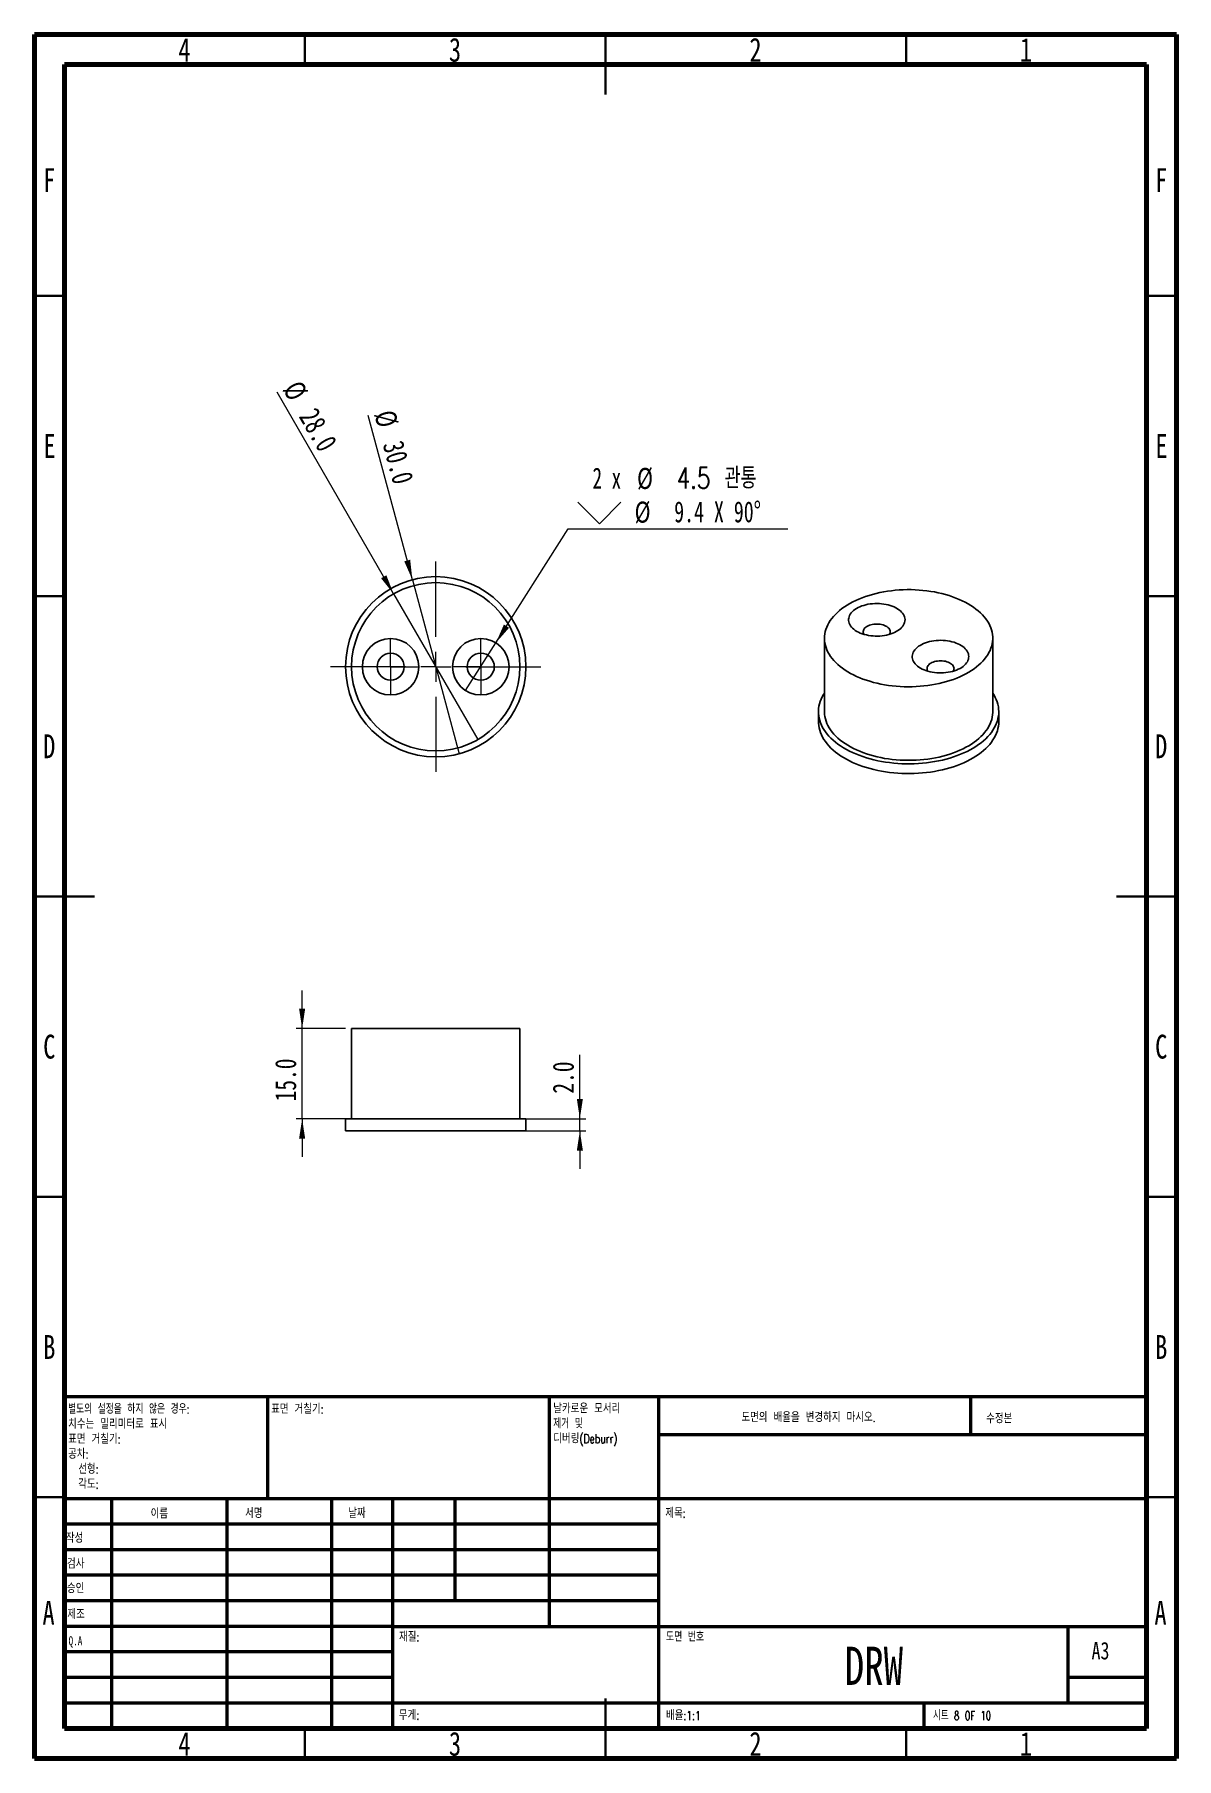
# Paper-space layout '시트8' of a CAD drawing. Header units: millimetres. Extents: x 15 to 205, y 5 to 292.
import ezdxf

# ---------------------------------------------------------------- set-up
doc = ezdxf.new("R2010")
doc.units = ezdxf.units.MM
doc.styles.add('SLDTEXTSTYLE0', font='TXT', dxfattribs={"width": 0.75})
doc.styles.add('SLDTEXTSTYLE1', font='TXT', dxfattribs={"width": 0.75, "bigfont": 'bigfont'})
doc.styles.add('SLDTEXTSTYLE2', font='TXT', dxfattribs={"width": 0.691176, "bigfont": 'bigfont'})
doc.styles.add('SLDTEXTSTYLE3', font='TXT', dxfattribs={"width": 0.6875, "bigfont": 'bigfont'})
doc.styles.add('SLDTEXTSTYLE4', font='TXT', dxfattribs={"width": 0.7, "bigfont": 'bigfont'})
doc.styles.add('SLDTEXTSTYLE5', font='TXT', dxfattribs={"width": 0.675, "bigfont": 'bigfont'})
doc.styles.add('SLDTEXTSTYLE6', font='TXT', dxfattribs={"width": 0.666667})
doc.styles.add('SLDTEXTSTYLE7', font='TXT', dxfattribs={"width": 0.694444})
doc.dimstyles.new('SLDDIMSTYLE10', dxfattribs={"dimtxt": 3.5, "dimasz": 3.302, "dimexe": 0, "dimexo": 0.0625, "dimgap": 0.875, "dimtad": 1, "dimdec": 1, "dimrnd": 1e-09, "dimzin": 4, "dimdsep": 46, "dimtxsty": 'SLDTEXTSTYLE0', "dimblk1": 'NONE', "dimsah": 1, "dimcen": 0, "dimadec": 0, "dimazin": 1, "dimtfac": 1, "dimtdec": 1, "dimtmove": 0, "dimatfit": 3, "dimldrblk": 'NONE', "dimfxl": 0, "dimfrac": 2, "dimtolj": 1, "dimtzin": 12, "dimarcsym": 0})
doc.dimstyles.new('SLDDIMSTYLE2', dxfattribs={"dimtxt": 3.5, "dimasz": 3.302, "dimexe": 0, "dimexo": 0.0625, "dimgap": 0.875, "dimtad": 0, "dimtih": 1, "dimtoh": 1, "dimdec": 1, "dimrnd": 1e-09, "dimzin": 12, "dimdsep": 46, "dimtxsty": 'SLDTEXTSTYLE0', "dimblk1": 'NONE', "dimsah": 1, "dimcen": 0, "dimadec": 0, "dimazin": 3, "dimtfac": 1, "dimtdec": 1, "dimtmove": 0, "dimatfit": 3, "dimldrblk": 'NONE', "dimfxl": 0, "dimfrac": 2, "dimtolj": 1, "dimtzin": 12, "dimarcsym": 0})
doc.dimstyles.new('SLDDIMSTYLE6', dxfattribs={"dimtxt": 3.5, "dimasz": 3.302, "dimexe": 0, "dimexo": 0.0625, "dimgap": 0.875, "dimtad": 1, "dimdec": 1, "dimrnd": 1e-09, "dimzin": 4, "dimdsep": 46, "dimtxsty": 'SLDTEXTSTYLE0', "dimsah": 1, "dimcen": 0.09, "dimadec": 0, "dimazin": 1, "dimtfac": 1, "dimtdec": 1, "dimtmove": 0, "dimatfit": 0, "dimfxl": 0, "dimfrac": 2, "dimtolj": 1, "dimtzin": 12, "dimarcsym": 0})

# ---------------------------------------------------------------- blocks, each defined once
blk = doc.blocks.new('SW_NOTE_0_14')
at = {"color": 0, "linetype": 'Continuous', "lineweight": 0, "char_height": 1.5, "attachment_point": 1}
for s, insert, style in [('별도의 설정을 하지 않은 경우:', (0, 1.93), 'SLDTEXTSTYLE2'), ('치수는 밀리미터로 표시', (0, -0.57), 'SLDTEXTSTYLE1'), ('표면 거칠기:', (0, -3.07), 'SLDTEXTSTYLE1'), ('공차:', (0, -5.57), 'SLDTEXTSTYLE1'), ('선형:', (1.69, -8.07), 'SLDTEXTSTYLE1'), ('각도:', (1.69, -10.57), 'SLDTEXTSTYLE1')]:
    blk.add_mtext(s, dxfattribs=dict(at, insert=insert, style=style))
blk = doc.blocks.new('SW_NOTE_0_15')
at = {"color": 0, "linetype": 'Continuous', "lineweight": 0, "char_height": 1.5, "attachment_point": 1}
for s, insert, style in [('날카로운 모서리', (0, 1.93), 'SLDTEXTSTYLE1'), ('제거 및', (0, -0.57), 'SLDTEXTSTYLE3'), ('디버링(Deburr)', (0, -3.07), 'SLDTEXTSTYLE1')]:
    blk.add_mtext(s, dxfattribs=dict(at, insert=insert, style=style))
blk = doc.blocks.new('_D_78')
at = {"color": 7, "linetype": 'Continuous', "lineweight": 0}
for p, q in [((105.73, 111.5), (105.73, 122.15)), ((67.75, 111.5), (106.73, 111.5)), ((67.75, 109.5), (106.73, 109.5)), ((105.73, 109.5), (105.73, 111.5)), ((105.73, 109.5), (105.73, 103.15))]:
    blk.add_line(p, q, dxfattribs=at)
at = {"color": 7, "linetype": 'Continuous', "lineweight": 18}
for points in [[(105.73, 111.5), (106.24, 114.81), (105.23, 114.81)], [(105.73, 109.5), (105.23, 106.2), (106.24, 106.2)]]:
    blk.add_solid(points, dxfattribs=at)
at = {"color": 7, "linetype": 'Continuous', "lineweight": 18, "insert": (101.22, 115.68), "char_height": 3.5, "attachment_point": 1, "rotation": 90, "style": 'SLDTEXTSTYLE0'}
blk.add_mtext('2.0', dxfattribs=at)
blk = doc.blocks.new('_D_79')
at = {"color": 7, "linetype": 'Continuous', "lineweight": 0}
for p, q in [((59.53, 126.5), (59.53, 132.85)), ((66.75, 126.5), (58.53, 126.5)), ((59.53, 111.5), (59.53, 126.5)), ((66.75, 111.5), (58.53, 111.5)), ((59.53, 111.5), (59.53, 105.15))]:
    blk.add_line(p, q, dxfattribs=at)
at = {"color": 7, "linetype": 'Continuous', "lineweight": 18}
for points in [[(59.53, 126.5), (60.03, 129.81), (59.02, 129.81)], [(59.53, 111.5), (59.02, 108.2), (60.03, 108.2)]]:
    blk.add_solid(points, dxfattribs=at)
at = {"color": 7, "linetype": 'Continuous', "lineweight": 18, "insert": (55.02, 114.39), "char_height": 3.5, "attachment_point": 1, "rotation": 90, "style": 'SLDTEXTSTYLE0'}
blk.add_mtext('15.0', dxfattribs=at)
blk = doc.blocks.new('SW_SYMBOL_HOLE_SINK')
at = {"color": 0, "linetype": 'Continuous', "lineweight": 18}
for p, q in [((0, 875), (800, 75)), ((800, 75), (1600, 875))]:
    blk.add_line(p, q, dxfattribs=at)
blk = doc.blocks.new('_D_80')
at = {"color": 7, "linetype": 'Continuous', "lineweight": 0}
for p, q in [((91.76, 190.72), (103.81, 209.73)), ((103.81, 209.73), (140.35, 209.73)), ((86.73, 182.78), (91.76, 190.72))]:
    blk.add_line(p, q, dxfattribs=at)
at = {"color": 7, "linetype": 'Continuous', "lineweight": 18}
blk.add_solid([(91.76, 190.72), (93.96, 193.23), (93.1, 193.78)], dxfattribs=at)
at = {"color": 7, "linetype": 'Continuous', "lineweight": 18, "xscale": 0.004470703125, "yscale": 0.004470703125, "zscale": 0.004470703125}
blk.add_blockref('SW_SYMBOL_HOLE_SINK', (105.4, 210.21), dxfattribs=at)
at = {"color": 7, "linetype": 'Continuous', "lineweight": 18, "char_height": 3.5, "attachment_point": 1}
for s, insert, style in [('2 x', (107.84, 219.9), 'SLDTEXTSTYLE6'), ('%%c', (115.25, 219.85), 'SLDTEXTSTYLE0'), ('4.5 관통', (121.84, 219.9), 'SLDTEXTSTYLE1'), ('%%c', (114.84, 214.24), 'SLDTEXTSTYLE0'), ('9.4 X 90°', (121.43, 214.29), 'SLDTEXTSTYLE7')]:
    blk.add_mtext(s, dxfattribs=dict(at, insert=insert, style=style))
blk = doc.blocks.new('_None')
blk = doc.blocks.new('_D_81')
at = {"color": 7, "linetype": 'Continuous', "lineweight": 0}
for q in [(70.54, 228.59), (85.63, 172.26)]:
    blk.add_line((77.87, 201.24), q, dxfattribs=at)
at = {"color": 7, "linetype": 'Continuous', "lineweight": 18}
blk.add_solid([(77.87, 201.24), (77.5, 204.56), (76.52, 204.29)], dxfattribs=at)
at = {"color": 7, "linetype": 'Continuous', "lineweight": 18, "char_height": 3.5, "attachment_point": 1, "rotation": 285, "style": 'SLDTEXTSTYLE0'}
for s, insert in [('%%c', (74.89, 229.76)), ('30.0', (76.3, 224.67))]:
    blk.add_mtext(s, dxfattribs=dict(at, insert=insert))
blk = doc.blocks.new('_D_82')
at = {"color": 7, "linetype": 'Continuous', "lineweight": 0}
for q in [(55.35, 232.46), (88.75, 174.62)]:
    blk.add_line((74.75, 198.87), q, dxfattribs=at)
at = {"color": 7, "linetype": 'Continuous', "lineweight": 18}
blk.add_solid([(74.75, 198.87), (73.54, 201.98), (72.66, 201.48)], dxfattribs=at)
at = {"color": 7, "linetype": 'Continuous', "lineweight": 18, "char_height": 3.5, "attachment_point": 1, "rotation": 300, "style": 'SLDTEXTSTYLE0'}
for s, insert in [('%%c', (59.26, 234.72)), ('28.0', (61.94, 230.17))]:
    blk.add_mtext(s, dxfattribs=dict(at, insert=insert))
blk = doc.blocks.new('SW_CENTERMARKSYMBOL_40')
at = {"color": 0, "linetype": 'Continuous', "lineweight": 18}
for p, q in [((0, 5), (0, 17.5)), ((-5, 0), (-17.5, 0)), ((0, 0), (-2.5, 0)), ((0, 0), (0, 2.5)), ((0, 0), (0, -2.5)), ((0, 0), (2.5, 0)), ((5, 0), (17.5, 0)), ((0, -5), (0, -17.5))]:
    blk.add_line(p, q, dxfattribs=at)
blk = doc.blocks.new('SW_CENTERMARKSYMBOL_41')
at = {"color": 0, "linetype": 'Continuous', "lineweight": 18}
for p, q in [((0, 2.5), (0, 4.75)), ((-2.5, 0), (-4.75, 0)), ((0, 0), (-2.5, 0)), ((0, 0), (0, 2.5)), ((0, 0), (0, -2.5)), ((0, 0), (2.5, 0)), ((2.5, 0), (4.75, 0)), ((0, -2.5), (0, -4.75))]:
    blk.add_line(p, q, dxfattribs=at)
blk = doc.blocks.new('SW_CENTERMARKSYMBOL_42')
at = {"color": 0, "linetype": 'Continuous', "lineweight": 18}
for p, q in [((0, 2.5), (0, 4.75)), ((-2.5, 0), (-4.75, 0)), ((0, 0), (-2.5, 0)), ((0, 0), (0, 2.5)), ((0, 0), (0, -2.5)), ((0, 0), (2.5, 0)), ((2.5, 0), (4.75, 0)), ((0, -2.5), (0, -4.75))]:
    blk.add_line(p, q, dxfattribs=at)

psp = doc.layouts.new('시트8')

# ---------------------------------------------------------------- linework, layer by layer
at = {"color": 7, "linetype": 'Continuous', "lineweight": 70}
for p, q in [((15, 5), (15, 292)), ((15, 292), (205, 292)), ((205, 292), (205, 5)), ((20, 10), (20, 287)), ((20, 287), (200, 287)), ((200, 287), (200, 10)), ((200, 10), (20, 10)), ((205, 5), (15, 5))]:
    psp.add_line(p, q, dxfattribs=at)
at = {"color": 7, "linetype": 'Continuous', "lineweight": 35}
for p, q in [((60, 287), (60, 292)), ((110, 292), (110, 282)), ((110, 287), (110, 292)), ((160, 287), (160, 292)), ((20, 248.5), (15, 248.5)), ((200, 248.5), (205, 248.5)), ((20, 198.5), (15, 198.5)), ((200, 198.5), (205, 198.5)), ((15, 148.5), (25, 148.5)), ((20, 148.5), (15, 148.5)), ((205, 148.5), (195, 148.5)), ((200, 148.5), (205, 148.5)), ((20, 98.5), (15, 98.5)), ((200, 98.5), (205, 98.5)), ((20, 48.5), (15, 48.5)), ((200, 48.5), (205, 48.5)), ((110, 5), (110, 15)), ((60, 10), (60, 5)), ((110, 10), (110, 5)), ((160, 10), (160, 5))]:
    psp.add_line(p, q, dxfattribs=at)
at = {"color": 7, "linetype": 'Continuous', "lineweight": 25}
for p, q in [((146.43, 191.5), (146.43, 179.25)), ((174.43, 179.25), (174.43, 191.5)), ((145.43, 179.25), (145.43, 177.62)), ((175.43, 177.62), (175.43, 179.25)), ((67.75, 126.5), (67.75, 111.5)), ((95.75, 126.5), (67.75, 126.5)), ((95.75, 111.5), (95.75, 126.5)), ((66.75, 111.5), (66.75, 109.5)), ((96.75, 111.5), (66.75, 111.5)), ((96.75, 109.5), (66.75, 109.5)), ((96.75, 109.5), (96.75, 111.5))]:
    psp.add_line(p, q, dxfattribs=at)
at = {"color": 7, "linetype": 'Continuous', "lineweight": 50}
for p, q in [((20, 65.25), (200, 65.25)), ((20, 65.25), (20, 10)), ((53.8, 48.25), (53.8, 65.25)), ((100.6, 65.25), (100.6, 27)), ((118.8, 65.25), (118.8, 10)), ((170.8, 58.88), (170.8, 65.25)), ((200, 58.88), (118.8, 58.88)), ((200, 48.25), (20, 48.25)), ((27.8, 48.25), (27.8, 10)), ((46.99, 48.25), (46.99, 10)), ((64.4, 48.25), (64.4, 10)), ((74.6, 10), (74.6, 48.25)), ((85, 31.25), (85, 48.25)), ((118.8, 44), (20, 44)), ((118.8, 39.75), (20, 39.75)), ((118.8, 35.5), (20, 35.5)), ((118.8, 31.25), (20, 31.25)), ((74.6, 27), (20, 27)), ((74.6, 27), (200, 27)), ((187, 14.25), (187, 27)), ((74.6, 22.75), (20, 22.75)), ((74.6, 18.5), (20, 18.5)), ((200, 18.5), (187, 18.5)), ((20, 14.25), (200, 14.25)), ((163, 10), (163, 14.25))]:
    psp.add_line(p, q, dxfattribs=at)
at = {"color": 7, "linetype": 'Continuous', "lineweight": 25, "flags": 128}
for points in [[(170.33, 197.21), (170.79, 196.94), (171.22, 196.65), (171.63, 196.35), (172.02, 196.04), (172.37, 195.72), (172.71, 195.39), (173.01, 195.05), (173.29, 194.7), (173.53, 194.35), (173.75, 193.99), (173.94, 193.62), (174.1, 193.25), (174.23, 192.87), (174.32, 192.5), (174.39, 192.12), (174.43, 191.74), (174.43, 191.35), (174.4, 190.97), (174.34, 190.59), (174.25, 190.21), (174.13, 189.84), (173.98, 189.47), (173.8, 189.1), (173.59, 188.74), (173.35, 188.38), (173.08, 188.03), (172.78, 187.69), (172.46, 187.36), (172.11, 187.04), (171.73, 186.72), (171.33, 186.42), (170.9, 186.13), (170.45, 185.85), (169.97, 185.58), (169.48, 185.33), (168.97, 185.09), (168.43, 184.86), (167.88, 184.65), (167.31, 184.46), (166.73, 184.28), (166.13, 184.11), (165.52, 183.97), (164.9, 183.84), (164.27, 183.72), (163.63, 183.63), (162.98, 183.55), (162.33, 183.49), (161.67, 183.45), (161.01, 183.42), (160.35, 183.41), (159.69, 183.43), (159.03, 183.46), (158.37, 183.5), (157.72, 183.57), (157.08, 183.65), (156.44, 183.75), (155.81, 183.87), (155.19, 184), (154.58, 184.15), (153.99, 184.32), (153.41, 184.51), (152.84, 184.7), (152.3, 184.92), (151.77, 185.15), (151.26, 185.39), (150.77, 185.65), (150.3, 185.92), (149.86, 186.2), (149.44, 186.5), (149.04, 186.8), (148.67, 187.12), (148.32, 187.44), (148, 187.78), (147.71, 188.12), (147.45, 188.47), (147.22, 188.83), (147.01, 189.19), (146.84, 189.56), (146.7, 189.93), (146.58, 190.31), (146.5, 190.69), (146.45, 191.07), (146.43, 191.45), (146.44, 191.83), (146.49, 192.21), (146.56, 192.59), (146.67, 192.97), (146.8, 193.34), (146.97, 193.71), (147.16, 194.08), (147.39, 194.43), (147.64, 194.79), (147.93, 195.13), (148.24, 195.47), (148.58, 195.8), (148.94, 196.12), (149.33, 196.42), (149.75, 196.72), (150.19, 197.01), (150.65, 197.28), (151.13, 197.54), (151.64, 197.79), (152.16, 198.02), (152.71, 198.24), (153.27, 198.44), (153.84, 198.63), (154.43, 198.8), (155.04, 198.95), (155.65, 199.09), (156.28, 199.22), (156.92, 199.32), (157.56, 199.41), (158.21, 199.48), (158.86, 199.53), (159.52, 199.56), (160.18, 199.58), (160.85, 199.58), (161.51, 199.56), (162.16, 199.52), (162.82, 199.46), (163.47, 199.39), (164.11, 199.3), (164.74, 199.19), (165.37, 199.06), (165.98, 198.92), (166.58, 198.76), (167.17, 198.58), (167.74, 198.39), (168.3, 198.18), (168.83, 197.96), (169.35, 197.73), (169.85, 197.48), (170.33, 197.21)], [(151.81, 192.64), (152.09, 192.49), (152.39, 192.35), (152.71, 192.23), (153.05, 192.13), (153.4, 192.04), (153.76, 191.96), (154.13, 191.91), (154.51, 191.87), (154.89, 191.85), (155.27, 191.85), (155.66, 191.86), (156.03, 191.9), (156.41, 191.95), (156.77, 192.02), (157.12, 192.1), (157.47, 192.2), (157.79, 192.32), (158.1, 192.45), (158.38, 192.6), (158.65, 192.76), (158.89, 192.93), (159.11, 193.11), (159.3, 193.31), (159.46, 193.51), (159.6, 193.71), (159.7, 193.93), (159.77, 194.14), (159.82, 194.36), (159.83, 194.59), (159.81, 194.81), (159.76, 195.03), (159.68, 195.24), (159.57, 195.45), (159.42, 195.66), (159.25, 195.86), (159.06, 196.05), (158.83, 196.23), (158.59, 196.4), (158.31, 196.55), (158.02, 196.7), (157.71, 196.83), (157.38, 196.94), (157.04, 197.04), (156.68, 197.12), (156.31, 197.18), (155.94, 197.23), (155.56, 197.26), (155.18, 197.27), (154.79, 197.26), (154.41, 197.24), (154.04, 197.2), (153.67, 197.14), (153.31, 197.06), (152.96, 196.97), (152.63, 196.86), (152.31, 196.73), (152.02, 196.59), (151.74, 196.44), (151.48, 196.27), (151.25, 196.09), (151.05, 195.91), (150.87, 195.71), (150.73, 195.51), (150.61, 195.3), (150.52, 195.08), (150.46, 194.86), (150.43, 194.64), (150.44, 194.42), (150.47, 194.2), (150.54, 193.98), (150.63, 193.77), (150.76, 193.56), (150.92, 193.36), (151.1, 193.16), (151.31, 192.98), (151.55, 192.8), (151.81, 192.64)], [(157.26, 192.14), (157.32, 192.27), (157.37, 192.42), (157.38, 192.58), (157.36, 192.73), (157.31, 192.88), (157.23, 193.03), (157.12, 193.17), (156.98, 193.3), (156.81, 193.42), (156.62, 193.53), (156.41, 193.62), (156.19, 193.7), (155.94, 193.77), (155.69, 193.82), (155.43, 193.85), (155.16, 193.86), (154.9, 193.85), (154.63, 193.82), (154.38, 193.78), (154.13, 193.72), (153.9, 193.65), (153.69, 193.55), (153.49, 193.45), (153.32, 193.33), (153.17, 193.2), (153.06, 193.06), (152.97, 192.92), (152.91, 192.77), (152.88, 192.62), (152.89, 192.46), (152.92, 192.31), (152.99, 192.16), (153, 192.14)], [(162.41, 186.52), (162.69, 186.37), (163, 186.23), (163.32, 186.11), (163.65, 186), (164, 185.91), (164.37, 185.84), (164.74, 185.78), (165.11, 185.75), (165.5, 185.73), (165.88, 185.72), (166.26, 185.74), (166.64, 185.77), (167.01, 185.82), (167.38, 185.89), (167.73, 185.98), (168.07, 186.08), (168.4, 186.2), (168.7, 186.33), (168.99, 186.48), (169.26, 186.64), (169.5, 186.81), (169.72, 186.99), (169.91, 187.18), (170.07, 187.38), (170.2, 187.59), (170.31, 187.8), (170.38, 188.02), (170.42, 188.24), (170.44, 188.46), (170.42, 188.68), (170.37, 188.9), (170.28, 189.12), (170.17, 189.33), (170.03, 189.54), (169.86, 189.74), (169.66, 189.93), (169.44, 190.11), (169.19, 190.27), (168.92, 190.43), (168.63, 190.57), (168.32, 190.7), (167.99, 190.82), (167.64, 190.91), (167.29, 191), (166.92, 191.06), (166.55, 191.11), (166.17, 191.14), (165.78, 191.15), (165.4, 191.14), (165.02, 191.12), (164.64, 191.07), (164.27, 191.01), (163.91, 190.94), (163.57, 190.84), (163.24, 190.73), (162.92, 190.61), (162.62, 190.47), (162.35, 190.31), (162.09, 190.15), (161.86, 189.97), (161.66, 189.78), (161.48, 189.59), (161.33, 189.38), (161.21, 189.17), (161.12, 188.96), (161.07, 188.74), (161.04, 188.52), (161.04, 188.3), (161.08, 188.08), (161.14, 187.86), (161.24, 187.64), (161.37, 187.44), (161.52, 187.23), (161.71, 187.04), (161.92, 186.85), (162.15, 186.68), (162.41, 186.52)], [(167.87, 186.02), (167.93, 186.15), (167.97, 186.3), (167.99, 186.45), (167.97, 186.61), (167.91, 186.76), (167.83, 186.91), (167.72, 187.04), (167.58, 187.18), (167.42, 187.3), (167.23, 187.41), (167.02, 187.5), (166.79, 187.58), (166.55, 187.65), (166.3, 187.69), (166.03, 187.72), (165.77, 187.73), (165.5, 187.73), (165.24, 187.7), (164.98, 187.66), (164.74, 187.6), (164.51, 187.52), (164.29, 187.43), (164.1, 187.33), (163.93, 187.21), (163.78, 187.08), (163.66, 186.94), (163.57, 186.8), (163.52, 186.65), (163.49, 186.49), (163.49, 186.34), (163.53, 186.19), (163.59, 186.04), (163.61, 186.02)], [(174.43, 182.36), (174.64, 182.03), (174.84, 181.65), (175.02, 181.27), (175.16, 180.88), (175.28, 180.49), (175.36, 180.09), (175.41, 179.7), (175.43, 179.3), (175.42, 178.9), (175.38, 178.51), (175.3, 178.11), (175.2, 177.72), (175.06, 177.33), (174.89, 176.94), (174.69, 176.56), (174.46, 176.19), (174.21, 175.82), (173.92, 175.46), (173.6, 175.11), (173.26, 174.76), (172.89, 174.43), (172.5, 174.1), (172.08, 173.79), (171.63, 173.49), (171.16, 173.2), (170.67, 172.92), (170.15, 172.65), (169.62, 172.4), (169.07, 172.17), (168.5, 171.95), (167.91, 171.74), (167.3, 171.55), (166.68, 171.38), (166.05, 171.22), (165.41, 171.08), (164.76, 170.96), (164.09, 170.85), (163.42, 170.76), (162.74, 170.69), (162.06, 170.64), (161.38, 170.61), (160.69, 170.59), (160, 170.59), (159.32, 170.61), (158.63, 170.65), (157.95, 170.71), (157.27, 170.78), (156.61, 170.88), (155.94, 170.99), (155.29, 171.11), (154.65, 171.26), (154.02, 171.42), (153.41, 171.6), (152.81, 171.79), (152.22, 172), (151.66, 172.23), (151.11, 172.47), (150.58, 172.72), (150.07, 172.99), (149.59, 173.27), (149.12, 173.56), (148.68, 173.87), (148.27, 174.18), (147.88, 174.51), (147.51, 174.85), (147.18, 175.19), (146.87, 175.55), (146.59, 175.91), (146.34, 176.28), (146.12, 176.66), (145.93, 177.04), (145.77, 177.43), (145.64, 177.82), (145.54, 178.21), (145.47, 178.6), (145.44, 179), (145.43, 179.4), (145.46, 179.79), (145.52, 180.19), (145.61, 180.58), (145.73, 180.97), (145.89, 181.36), (146.07, 181.74), (146.28, 182.12), (146.43, 182.36)], [(174.43, 179.25), (174.43, 179.11), (174.4, 178.72), (174.34, 178.34), (174.25, 177.97), (174.13, 177.59), (173.98, 177.22), (173.8, 176.85), (173.59, 176.49), (173.35, 176.13), (173.08, 175.79), (172.78, 175.44), (172.46, 175.11), (172.11, 174.79), (171.73, 174.48), (171.33, 174.17), (170.9, 173.88), (170.45, 173.6), (169.97, 173.34), (169.48, 173.08), (168.97, 172.84), (168.43, 172.62), (167.88, 172.41), (167.31, 172.21), (166.73, 172.03), (166.13, 171.87), (165.52, 171.72), (164.9, 171.59), (164.27, 171.48), (163.63, 171.38), (162.98, 171.3), (162.33, 171.24), (161.67, 171.2), (161.01, 171.17), (160.35, 171.17), (159.69, 171.18), (159.03, 171.21), (158.37, 171.25), (157.72, 171.32), (157.08, 171.4), (156.44, 171.5), (155.81, 171.62), (155.19, 171.75), (154.58, 171.91), (153.99, 172.07), (153.41, 172.26), (152.84, 172.46), (152.3, 172.67), (151.77, 172.9), (151.26, 173.14), (150.77, 173.4), (150.3, 173.67), (149.86, 173.95), (149.44, 174.25), (149.04, 174.55), (148.67, 174.87), (148.32, 175.19), (148, 175.53), (147.71, 175.87), (147.45, 176.22), (147.22, 176.58), (147.01, 176.94), (146.84, 177.31), (146.7, 177.68), (146.58, 178.06), (146.5, 178.44), (146.45, 178.82), (146.43, 179.2), (146.43, 179.25)], [(175.43, 177.62), (175.42, 177.27), (175.38, 176.87), (175.3, 176.48), (175.2, 176.08), (175.06, 175.7), (174.89, 175.31), (174.69, 174.93), (174.46, 174.56), (174.21, 174.19), (173.92, 173.83), (173.6, 173.47), (173.26, 173.13), (172.89, 172.79), (172.5, 172.47), (172.08, 172.16), (171.63, 171.85), (171.16, 171.56), (170.67, 171.29), (170.15, 171.02), (169.62, 170.77), (169.07, 170.54), (168.5, 170.31), (167.91, 170.11), (167.3, 169.92), (166.68, 169.74), (166.05, 169.59), (165.41, 169.45), (164.76, 169.32), (164.09, 169.22), (163.42, 169.13), (162.74, 169.06), (162.06, 169.01), (161.38, 168.97), (160.69, 168.96), (160, 168.96), (159.32, 168.98), (158.63, 169.02), (157.95, 169.08), (157.27, 169.15), (156.61, 169.24), (155.94, 169.35), (155.29, 169.48), (154.65, 169.63), (154.02, 169.79), (153.41, 169.96), (152.81, 170.16), (152.22, 170.37), (151.66, 170.59), (151.11, 170.83), (150.58, 171.09), (150.07, 171.35), (149.59, 171.63), (149.12, 171.93), (148.68, 172.23), (148.27, 172.55), (147.88, 172.88), (147.51, 173.21), (147.18, 173.56), (146.87, 173.92), (146.59, 174.28), (146.34, 174.65), (146.12, 175.02), (145.93, 175.41), (145.77, 175.79), (145.64, 176.18), (145.54, 176.58), (145.47, 176.97), (145.44, 177.37), (145.43, 177.62)]]:
    psp.add_lwpolyline(points, dxfattribs=at)
at = {"color": 7, "linetype": 'Continuous', "lineweight": 25}
for centre, radius in [((81.75, 186.75), 15), ((81.75, 186.75), 14), ((74.25, 186.75), 4.7), ((89.25, 186.75), 4.7), ((74.25, 186.75), 2.25), ((89.25, 186.75), 2.25)]:
    psp.add_circle(centre, radius, dxfattribs=at)

# ---------------------------------------------------------------- block references
at = {"color": 7, "linetype": 'Continuous', "lineweight": 0}
for name, p in [('SW_CENTERMARKSYMBOL_40', (81.75, 186.75)), ('SW_CENTERMARKSYMBOL_42', (74.25, 186.75)), ('SW_CENTERMARKSYMBOL_41', (89.25, 186.75)), ('SW_NOTE_0_14', (20.59, 61.99)), ('SW_NOTE_0_15', (101.31, 62.07))]:
    psp.add_blockref(name, p, dxfattribs=at)

# ---------------------------------------------------------------- texts
for s, insert, char_height, attachment_point, style in [('4', (39.96, 291.44), 3.97, 2, 'SLDTEXTSTYLE0'), ('3', (84.96, 291.44), 3.97, 2, 'SLDTEXTSTYLE0'), ('2', (134.96, 291.44), 3.97, 2, 'SLDTEXTSTYLE0'), ('1', (179.96, 291.44), 3.97, 2, 'SLDTEXTSTYLE0'), ('F', (17.46, 269.74), 3.97, 2, 'SLDTEXTSTYLE0'), ('F', (202.46, 269.74), 3.97, 2, 'SLDTEXTSTYLE0'), ('E', (17.51, 225.49), 3.97, 2, 'SLDTEXTSTYLE0'), ('E', (202.51, 225.49), 3.97, 2, 'SLDTEXTSTYLE0'), ('D', (17.45, 175.49), 3.97, 2, 'SLDTEXTSTYLE0'), ('D', (202.45, 175.49), 3.97, 2, 'SLDTEXTSTYLE0'), ('C', (17.46, 125.49), 3.97, 2, 'SLDTEXTSTYLE0'), ('C', (202.46, 125.49), 3.97, 2, 'SLDTEXTSTYLE0'), ('B', (17.47, 75.49), 3.97, 2, 'SLDTEXTSTYLE0'), ('B', (202.47, 75.49), 3.97, 2, 'SLDTEXTSTYLE0'), ('표면 거칠기:', (54.37, 63.92), 1.5, 1, 'SLDTEXTSTYLE1'), ('도면의 배율을 변경하지 마시오.', (132.61, 62.53), 1.5, 1, 'SLDTEXTSTYLE1'), ('수정본', (173.33, 62.33), 1.5, 1, 'SLDTEXTSTYLE1'), ('이름', (34.32, 46.5), 1.5, 1, 'SLDTEXTSTYLE1'), ('서명', (50.03, 46.56), 1.5, 1, 'SLDTEXTSTYLE1'), ('날짜', (67.21, 46.58), 1.5, 1, 'SLDTEXTSTYLE1'), ('제목:', (119.96, 46.58), 1.5, 1, 'SLDTEXTSTYLE1'), ('작성', (20.21, 42.43), 1.5, 1, 'SLDTEXTSTYLE1'), ('검사', (20.41, 38.15), 1.5, 1, 'SLDTEXTSTYLE1'), ('승인', (20.4, 34.06), 1.5, 1, 'SLDTEXTSTYLE1'), ('A', (17.34, 31.24), 3.97, 2, 'SLDTEXTSTYLE0'), ('제조', (20.46, 29.73), 1.5, 1, 'SLDTEXTSTYLE1'), ('A', (202.34, 31.24), 3.97, 2, 'SLDTEXTSTYLE0'), ('재질:', (75.65, 25.99), 1.5, 1, 'SLDTEXTSTYLE1'), ('도면 번호', (120.07, 25.99), 1.5, 1, 'SLDTEXTSTYLE4'), ('Q.A', (20.67, 25.35), 1.5, 1, 'SLDTEXTSTYLE0'), ('DRW', (154.66, 23.61), 6.35, 2, 'SLDTEXTSTYLE0'), ('A3', (190.87, 24.41), 2.91, 1, 'SLDTEXTSTYLE0'), ('무게:', (75.62, 12.95), 1.499, 1, 'SLDTEXTSTYLE1'), ('배율:1:1', (120.07, 12.9), 1.5, 1, 'SLDTEXTSTYLE1'), ('시트 8 OF 10', (164.48, 12.9), 1.5, 1, 'SLDTEXTSTYLE5'), ('4', (39.96, 9.44), 3.97, 2, 'SLDTEXTSTYLE0'), ('3', (84.96, 9.44), 3.97, 2, 'SLDTEXTSTYLE0'), ('2', (134.96, 9.44), 3.97, 2, 'SLDTEXTSTYLE0'), ('1', (179.96, 9.44), 3.97, 2, 'SLDTEXTSTYLE0')]:
    psp.add_mtext(s, dxfattribs=dict(at, insert=insert, char_height=char_height, attachment_point=attachment_point, style=style))

# ---------------------------------------------------------------- dimensions: what is measured, and where the dimension line sits
at = {"color": 7, "linetype": 'Continuous', "lineweight": 18}
for p1, p2, picture, middle in [((88.75, 174.62), (74.75, 198.87), '_D_82', (58.89, 226.33)), ((85.63, 172.26), (77.87, 201.24), '_D_81', (72.36, 221.78))]:
    dim = psp.add_diameter_dim_2p(p1=p1, p2=p2, dimstyle='SLDDIMSTYLE10', dxfattribs=at)
    dim.commit()
    dim.dimension.update_dxf_attribs({"geometry": picture, "text_midpoint": middle, "dimtype": 163})
dim = psp.add_diameter_dim_2p(p1=(86.73, 182.78), p2=(91.76, 190.72), text='2 x <> 관통\\P{\\fGDT;w}%%c 9.4 X 90°\\P', dimstyle='SLDDIMSTYLE2', dxfattribs=at)
dim.commit()
dim.dimension.update_dxf_attribs({"geometry": '_D_80', "text_midpoint": (122.87, 215.34), "dimtype": 163})
for base, p1, p2, picture, middle in [((56.75, 126.5), (67.75, 111.5), (67.75, 126.5), '_D_79', (56.75, 118.91)), ((102.96, 111.5), (66.75, 109.5), (66.75, 111.5), '_D_78', (102.96, 118.91))]:
    dim = psp.add_linear_dim(base=base, p1=p1, p2=p2, angle=90, dimstyle='SLDDIMSTYLE6', dxfattribs=at)
    dim.commit()
    dim.dimension.update_dxf_attribs({"geometry": picture, "text_midpoint": middle, "dimtype": 160})

doc.saveas('drawing.dxf')
